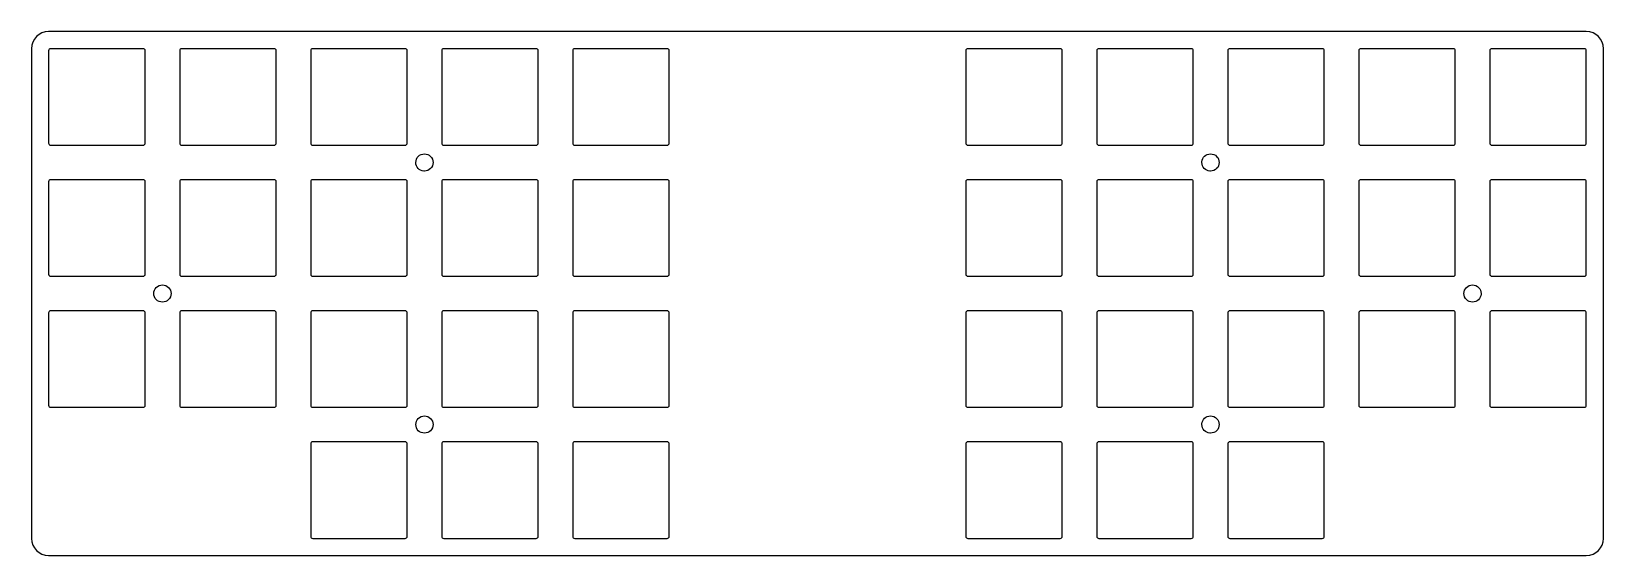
# Model space of a CAD drawing. Header units: millimetres. Extents: x 34 to 262, y -143 to -67.
import ezdxf

# ---------------------------------------------------------------- set-up
doc = ezdxf.new("R2010")
doc.units = ezdxf.units.MM
doc.layers.get('0').update_dxf_attribs({"linetype": 'CONTINUOUS'})

msp = doc.modelspace()

# ---------------------------------------------------------------- linework, layer by layer
for p, q in [((259.84, -67.23), (36.84, -67.23)), ((34.34, -69.73), (34.34, -140.73)), ((36.84, -70.03), (36.84, -83.43)), ((50.54, -69.73), (37.14, -69.73)), ((50.84, -83.43), (50.84, -70.03)), ((55.84, -70.03), (55.84, -83.43)), ((69.54, -69.73), (56.14, -69.73)), ((69.84, -83.43), (69.84, -70.03)), ((74.84, -70.03), (74.84, -83.43)), ((88.54, -69.73), (75.14, -69.73)), ((88.84, -83.43), (88.84, -70.03)), ((93.84, -70.03), (93.84, -83.43)), ((107.54, -69.73), (94.14, -69.73)), ((107.84, -83.43), (107.84, -70.03)), ((112.84, -70.03), (112.84, -83.43)), ((126.54, -69.73), (113.14, -69.73)), ((126.84, -83.43), (126.84, -70.03)), ((169.84, -70.03), (169.84, -83.43)), ((183.54, -69.73), (170.14, -69.73)), ((183.84, -83.43), (183.84, -70.03)), ((188.84, -70.03), (188.84, -83.43)), ((202.54, -69.73), (189.14, -69.73)), ((202.84, -83.43), (202.84, -70.03)), ((207.84, -70.03), (207.84, -83.43)), ((221.54, -69.73), (208.14, -69.73)), ((221.84, -83.43), (221.84, -70.03)), ((226.84, -70.03), (226.84, -83.43)), ((240.54, -69.73), (227.14, -69.73)), ((240.84, -83.43), (240.84, -70.03)), ((245.84, -70.03), (245.84, -83.43)), ((259.54, -69.73), (246.14, -69.73)), ((259.84, -83.43), (259.84, -70.03)), ((262.34, -140.73), (262.34, -69.73)), ((37.14, -83.73), (50.54, -83.73)), ((56.14, -83.73), (69.54, -83.73)), ((75.14, -83.73), (88.54, -83.73)), ((94.14, -83.73), (107.54, -83.73)), ((113.14, -83.73), (126.54, -83.73)), ((170.14, -83.73), (183.54, -83.73)), ((189.14, -83.73), (202.54, -83.73)), ((208.14, -83.73), (221.54, -83.73)), ((227.14, -83.73), (240.54, -83.73)), ((246.14, -83.73), (259.54, -83.73)), ((50.54, -88.73), (37.14, -88.73)), ((69.54, -88.73), (56.14, -88.73)), ((88.54, -88.73), (75.14, -88.73)), ((107.54, -88.73), (94.14, -88.73)), ((126.54, -88.73), (113.14, -88.73)), ((183.54, -88.73), (170.14, -88.73)), ((202.54, -88.73), (189.14, -88.73)), ((221.54, -88.73), (208.14, -88.73)), ((240.54, -88.73), (227.14, -88.73)), ((259.54, -88.73), (246.14, -88.73)), ((36.84, -89.03), (36.84, -102.43)), ((50.84, -102.43), (50.84, -89.03)), ((55.84, -89.03), (55.84, -102.43)), ((69.84, -102.43), (69.84, -89.03)), ((74.84, -89.03), (74.84, -102.43)), ((88.84, -102.43), (88.84, -89.03)), ((93.84, -89.03), (93.84, -102.43)), ((107.84, -102.43), (107.84, -89.03)), ((112.84, -89.03), (112.84, -102.43)), ((126.84, -102.43), (126.84, -89.03)), ((169.84, -89.03), (169.84, -102.43)), ((183.84, -102.43), (183.84, -89.03)), ((188.84, -89.03), (188.84, -102.43)), ((202.84, -102.43), (202.84, -89.03)), ((207.84, -89.03), (207.84, -102.43)), ((221.84, -102.43), (221.84, -89.03)), ((226.84, -89.03), (226.84, -102.43)), ((240.84, -102.43), (240.84, -89.03)), ((245.84, -89.03), (245.84, -102.43)), ((259.84, -102.43), (259.84, -89.03)), ((37.14, -102.73), (50.54, -102.73)), ((56.14, -102.73), (69.54, -102.73)), ((75.14, -102.73), (88.54, -102.73)), ((94.14, -102.73), (107.54, -102.73)), ((113.14, -102.73), (126.54, -102.73)), ((170.14, -102.73), (183.54, -102.73)), ((189.14, -102.73), (202.54, -102.73)), ((208.14, -102.73), (221.54, -102.73)), ((227.14, -102.73), (240.54, -102.73)), ((246.14, -102.73), (259.54, -102.73)), ((36.84, -108.03), (36.84, -121.43)), ((50.54, -107.73), (37.14, -107.73)), ((50.84, -121.43), (50.84, -108.03)), ((55.84, -108.03), (55.84, -121.43)), ((69.54, -107.73), (56.14, -107.73)), ((69.84, -121.43), (69.84, -108.03)), ((74.84, -108.03), (74.84, -121.43)), ((88.54, -107.73), (75.14, -107.73)), ((88.84, -121.43), (88.84, -108.03)), ((93.84, -108.03), (93.84, -121.43)), ((107.54, -107.73), (94.14, -107.73)), ((107.84, -121.43), (107.84, -108.03)), ((112.84, -108.03), (112.84, -121.43)), ((126.54, -107.73), (113.14, -107.73)), ((126.84, -121.43), (126.84, -108.03)), ((169.84, -108.03), (169.84, -121.43)), ((183.54, -107.73), (170.14, -107.73)), ((183.84, -121.43), (183.84, -108.03)), ((188.84, -108.03), (188.84, -121.43)), ((202.54, -107.73), (189.14, -107.73)), ((202.84, -121.43), (202.84, -108.03)), ((207.84, -108.03), (207.84, -121.43)), ((221.54, -107.73), (208.14, -107.73)), ((221.84, -121.43), (221.84, -108.03)), ((226.84, -108.03), (226.84, -121.43)), ((240.54, -107.73), (227.14, -107.73)), ((240.84, -121.43), (240.84, -108.03)), ((245.84, -108.03), (245.84, -121.43)), ((259.54, -107.73), (246.14, -107.73)), ((259.84, -121.43), (259.84, -108.03)), ((37.14, -121.73), (50.54, -121.73)), ((56.14, -121.73), (69.54, -121.73)), ((75.14, -121.73), (88.54, -121.73)), ((94.14, -121.73), (107.54, -121.73)), ((113.14, -121.73), (126.54, -121.73)), ((170.14, -121.73), (183.54, -121.73)), ((189.14, -121.73), (202.54, -121.73)), ((208.14, -121.73), (221.54, -121.73)), ((227.14, -121.73), (240.54, -121.73)), ((246.14, -121.73), (259.54, -121.73)), ((74.84, -127.03), (74.84, -140.43)), ((88.54, -126.73), (75.14, -126.73)), ((88.84, -140.43), (88.84, -127.03)), ((93.84, -127.03), (93.84, -140.43)), ((107.54, -126.73), (94.14, -126.73)), ((107.84, -140.43), (107.84, -127.03)), ((112.84, -127.03), (112.84, -140.43)), ((126.54, -126.73), (113.14, -126.73)), ((126.84, -140.43), (126.84, -127.03)), ((169.84, -127.03), (169.84, -140.43)), ((183.54, -126.73), (170.14, -126.73)), ((183.84, -140.43), (183.84, -127.03)), ((188.84, -127.03), (188.84, -140.43)), ((202.54, -126.73), (189.14, -126.73)), ((202.84, -140.43), (202.84, -127.03)), ((207.84, -127.03), (207.84, -140.43)), ((221.54, -126.73), (208.14, -126.73)), ((221.84, -140.43), (221.84, -127.03)), ((75.14, -140.73), (88.54, -140.73)), ((94.14, -140.73), (107.54, -140.73)), ((113.14, -140.73), (126.54, -140.73)), ((170.14, -140.73), (183.54, -140.73)), ((189.14, -140.73), (202.54, -140.73)), ((208.14, -140.73), (221.54, -140.73)), ((36.84, -143.23), (259.84, -143.23))]:
    msp.add_line(p, q)
for points in [[(36.84, -67.23), (35.46, -67.23), (34.34, -68.35), (34.34, -69.73)], [(262.34, -69.73), (262.34, -68.35), (261.22, -67.23), (259.84, -67.23)], [(37.14, -69.73), (36.98, -69.73), (36.84, -69.86), (36.84, -70.03)], [(50.84, -70.03), (50.84, -69.86), (50.71, -69.73), (50.54, -69.73)], [(56.14, -69.73), (55.98, -69.73), (55.84, -69.86), (55.84, -70.03)], [(69.84, -70.03), (69.84, -69.86), (69.71, -69.73), (69.54, -69.73)], [(75.14, -69.73), (74.98, -69.73), (74.84, -69.86), (74.84, -70.03)], [(88.84, -70.03), (88.84, -69.86), (88.71, -69.73), (88.54, -69.73)], [(94.14, -69.73), (93.98, -69.73), (93.84, -69.86), (93.84, -70.03)], [(107.84, -70.03), (107.84, -69.86), (107.71, -69.73), (107.54, -69.73)], [(113.14, -69.73), (112.98, -69.73), (112.84, -69.86), (112.84, -70.03)], [(126.84, -70.03), (126.84, -69.86), (126.71, -69.73), (126.54, -69.73)], [(170.14, -69.73), (169.98, -69.73), (169.84, -69.86), (169.84, -70.03)], [(183.84, -70.03), (183.84, -69.86), (183.71, -69.73), (183.54, -69.73)], [(189.14, -69.73), (188.98, -69.73), (188.84, -69.86), (188.84, -70.03)], [(202.84, -70.03), (202.84, -69.86), (202.71, -69.73), (202.54, -69.73)], [(208.14, -69.73), (207.98, -69.73), (207.84, -69.86), (207.84, -70.03)], [(221.84, -70.03), (221.84, -69.86), (221.71, -69.73), (221.54, -69.73)], [(227.14, -69.73), (226.98, -69.73), (226.84, -69.86), (226.84, -70.03)], [(240.84, -70.03), (240.84, -69.86), (240.71, -69.73), (240.54, -69.73)], [(246.14, -69.73), (245.98, -69.73), (245.84, -69.86), (245.84, -70.03)], [(259.84, -70.03), (259.84, -69.86), (259.71, -69.73), (259.54, -69.73)], [(36.84, -83.43), (36.84, -83.59), (36.98, -83.73), (37.14, -83.73)], [(50.54, -83.73), (50.71, -83.73), (50.84, -83.59), (50.84, -83.43)], [(55.84, -83.43), (55.84, -83.59), (55.98, -83.73), (56.14, -83.73)], [(69.54, -83.73), (69.71, -83.73), (69.84, -83.59), (69.84, -83.43)], [(74.84, -83.43), (74.84, -83.59), (74.98, -83.73), (75.14, -83.73)], [(88.54, -83.73), (88.71, -83.73), (88.84, -83.59), (88.84, -83.43)], [(93.84, -83.43), (93.84, -83.59), (93.98, -83.73), (94.14, -83.73)], [(107.54, -83.73), (107.71, -83.73), (107.84, -83.59), (107.84, -83.43)], [(112.84, -83.43), (112.84, -83.59), (112.98, -83.73), (113.14, -83.73)], [(126.54, -83.73), (126.71, -83.73), (126.84, -83.59), (126.84, -83.43)], [(169.84, -83.43), (169.84, -83.59), (169.98, -83.73), (170.14, -83.73)], [(183.54, -83.73), (183.71, -83.73), (183.84, -83.59), (183.84, -83.43)], [(188.84, -83.43), (188.84, -83.59), (188.98, -83.73), (189.14, -83.73)], [(202.54, -83.73), (202.71, -83.73), (202.84, -83.59), (202.84, -83.43)], [(207.84, -83.43), (207.84, -83.59), (207.98, -83.73), (208.14, -83.73)], [(221.54, -83.73), (221.71, -83.73), (221.84, -83.59), (221.84, -83.43)], [(226.84, -83.43), (226.84, -83.59), (226.98, -83.73), (227.14, -83.73)], [(240.54, -83.73), (240.71, -83.73), (240.84, -83.59), (240.84, -83.43)], [(245.84, -83.43), (245.84, -83.59), (245.98, -83.73), (246.14, -83.73)], [(259.54, -83.73), (259.71, -83.73), (259.84, -83.59), (259.84, -83.43)], [(37.14, -88.73), (36.98, -88.73), (36.84, -88.86), (36.84, -89.03)], [(50.84, -89.03), (50.84, -88.86), (50.71, -88.73), (50.54, -88.73)], [(56.14, -88.73), (55.98, -88.73), (55.84, -88.86), (55.84, -89.03)], [(69.84, -89.03), (69.84, -88.86), (69.71, -88.73), (69.54, -88.73)], [(75.14, -88.73), (74.98, -88.73), (74.84, -88.86), (74.84, -89.03)], [(88.84, -89.03), (88.84, -88.86), (88.71, -88.73), (88.54, -88.73)], [(94.14, -88.73), (93.98, -88.73), (93.84, -88.86), (93.84, -89.03)], [(107.84, -89.03), (107.84, -88.86), (107.71, -88.73), (107.54, -88.73)], [(113.14, -88.73), (112.98, -88.73), (112.84, -88.86), (112.84, -89.03)], [(126.84, -89.03), (126.84, -88.86), (126.71, -88.73), (126.54, -88.73)], [(170.14, -88.73), (169.98, -88.73), (169.84, -88.86), (169.84, -89.03)], [(183.84, -89.03), (183.84, -88.86), (183.71, -88.73), (183.54, -88.73)], [(189.14, -88.73), (188.98, -88.73), (188.84, -88.86), (188.84, -89.03)], [(202.84, -89.03), (202.84, -88.86), (202.71, -88.73), (202.54, -88.73)], [(208.14, -88.73), (207.98, -88.73), (207.84, -88.86), (207.84, -89.03)], [(221.84, -89.03), (221.84, -88.86), (221.71, -88.73), (221.54, -88.73)], [(227.14, -88.73), (226.98, -88.73), (226.84, -88.86), (226.84, -89.03)], [(240.84, -89.03), (240.84, -88.86), (240.71, -88.73), (240.54, -88.73)], [(246.14, -88.73), (245.98, -88.73), (245.84, -88.86), (245.84, -89.03)], [(259.84, -89.03), (259.84, -88.86), (259.71, -88.73), (259.54, -88.73)], [(36.84, -102.43), (36.84, -102.59), (36.98, -102.73), (37.14, -102.73)], [(50.54, -102.73), (50.71, -102.73), (50.84, -102.59), (50.84, -102.43)], [(55.84, -102.43), (55.84, -102.59), (55.98, -102.73), (56.14, -102.73)], [(69.54, -102.73), (69.71, -102.73), (69.84, -102.59), (69.84, -102.43)], [(74.84, -102.43), (74.84, -102.59), (74.98, -102.73), (75.14, -102.73)], [(88.54, -102.73), (88.71, -102.73), (88.84, -102.59), (88.84, -102.43)], [(93.84, -102.43), (93.84, -102.59), (93.98, -102.73), (94.14, -102.73)], [(107.54, -102.73), (107.71, -102.73), (107.84, -102.59), (107.84, -102.43)], [(112.84, -102.43), (112.84, -102.59), (112.98, -102.73), (113.14, -102.73)], [(126.54, -102.73), (126.71, -102.73), (126.84, -102.59), (126.84, -102.43)], [(169.84, -102.43), (169.84, -102.59), (169.98, -102.73), (170.14, -102.73)], [(183.54, -102.73), (183.71, -102.73), (183.84, -102.59), (183.84, -102.43)], [(188.84, -102.43), (188.84, -102.59), (188.98, -102.73), (189.14, -102.73)], [(202.54, -102.73), (202.71, -102.73), (202.84, -102.59), (202.84, -102.43)], [(207.84, -102.43), (207.84, -102.59), (207.98, -102.73), (208.14, -102.73)], [(221.54, -102.73), (221.71, -102.73), (221.84, -102.59), (221.84, -102.43)], [(226.84, -102.43), (226.84, -102.59), (226.98, -102.73), (227.14, -102.73)], [(240.54, -102.73), (240.71, -102.73), (240.84, -102.59), (240.84, -102.43)], [(245.84, -102.43), (245.84, -102.59), (245.98, -102.73), (246.14, -102.73)], [(259.54, -102.73), (259.71, -102.73), (259.84, -102.59), (259.84, -102.43)], [(37.14, -107.73), (36.98, -107.73), (36.84, -107.86), (36.84, -108.03)], [(50.84, -108.03), (50.84, -107.86), (50.71, -107.73), (50.54, -107.73)], [(56.14, -107.73), (55.98, -107.73), (55.84, -107.86), (55.84, -108.03)], [(69.84, -108.03), (69.84, -107.86), (69.71, -107.73), (69.54, -107.73)], [(75.14, -107.73), (74.98, -107.73), (74.84, -107.86), (74.84, -108.03)], [(88.84, -108.03), (88.84, -107.86), (88.71, -107.73), (88.54, -107.73)], [(94.14, -107.73), (93.98, -107.73), (93.84, -107.86), (93.84, -108.03)], [(107.84, -108.03), (107.84, -107.86), (107.71, -107.73), (107.54, -107.73)], [(113.14, -107.73), (112.98, -107.73), (112.84, -107.86), (112.84, -108.03)], [(126.84, -108.03), (126.84, -107.86), (126.71, -107.73), (126.54, -107.73)], [(170.14, -107.73), (169.98, -107.73), (169.84, -107.86), (169.84, -108.03)], [(183.84, -108.03), (183.84, -107.86), (183.71, -107.73), (183.54, -107.73)], [(189.14, -107.73), (188.98, -107.73), (188.84, -107.86), (188.84, -108.03)], [(202.84, -108.03), (202.84, -107.86), (202.71, -107.73), (202.54, -107.73)], [(208.14, -107.73), (207.98, -107.73), (207.84, -107.86), (207.84, -108.03)], [(221.84, -108.03), (221.84, -107.86), (221.71, -107.73), (221.54, -107.73)], [(227.14, -107.73), (226.98, -107.73), (226.84, -107.86), (226.84, -108.03)], [(240.84, -108.03), (240.84, -107.86), (240.71, -107.73), (240.54, -107.73)], [(246.14, -107.73), (245.98, -107.73), (245.84, -107.86), (245.84, -108.03)], [(259.84, -108.03), (259.84, -107.86), (259.71, -107.73), (259.54, -107.73)], [(36.84, -121.43), (36.84, -121.59), (36.98, -121.73), (37.14, -121.73)], [(50.54, -121.73), (50.71, -121.73), (50.84, -121.59), (50.84, -121.43)], [(55.84, -121.43), (55.84, -121.59), (55.98, -121.73), (56.14, -121.73)], [(69.54, -121.73), (69.71, -121.73), (69.84, -121.59), (69.84, -121.43)], [(74.84, -121.43), (74.84, -121.59), (74.98, -121.73), (75.14, -121.73)], [(88.54, -121.73), (88.71, -121.73), (88.84, -121.59), (88.84, -121.43)], [(93.84, -121.43), (93.84, -121.59), (93.98, -121.73), (94.14, -121.73)], [(107.54, -121.73), (107.71, -121.73), (107.84, -121.59), (107.84, -121.43)], [(112.84, -121.43), (112.84, -121.59), (112.98, -121.73), (113.14, -121.73)], [(126.54, -121.73), (126.71, -121.73), (126.84, -121.59), (126.84, -121.43)], [(169.84, -121.43), (169.84, -121.59), (169.98, -121.73), (170.14, -121.73)], [(183.54, -121.73), (183.71, -121.73), (183.84, -121.59), (183.84, -121.43)], [(188.84, -121.43), (188.84, -121.59), (188.98, -121.73), (189.14, -121.73)], [(202.54, -121.73), (202.71, -121.73), (202.84, -121.59), (202.84, -121.43)], [(207.84, -121.43), (207.84, -121.59), (207.98, -121.73), (208.14, -121.73)], [(221.54, -121.73), (221.71, -121.73), (221.84, -121.59), (221.84, -121.43)], [(226.84, -121.43), (226.84, -121.59), (226.98, -121.73), (227.14, -121.73)], [(240.54, -121.73), (240.71, -121.73), (240.84, -121.59), (240.84, -121.43)], [(245.84, -121.43), (245.84, -121.59), (245.98, -121.73), (246.14, -121.73)], [(259.54, -121.73), (259.71, -121.73), (259.84, -121.59), (259.84, -121.43)], [(75.14, -126.73), (74.98, -126.73), (74.84, -126.86), (74.84, -127.03)], [(88.84, -127.03), (88.84, -126.86), (88.71, -126.73), (88.54, -126.73)], [(94.14, -126.73), (93.98, -126.73), (93.84, -126.86), (93.84, -127.03)], [(107.84, -127.03), (107.84, -126.86), (107.71, -126.73), (107.54, -126.73)], [(113.14, -126.73), (112.98, -126.73), (112.84, -126.86), (112.84, -127.03)], [(126.84, -127.03), (126.84, -126.86), (126.71, -126.73), (126.54, -126.73)], [(170.14, -126.73), (169.98, -126.73), (169.84, -126.86), (169.84, -127.03)], [(183.84, -127.03), (183.84, -126.86), (183.71, -126.73), (183.54, -126.73)], [(189.14, -126.73), (188.98, -126.73), (188.84, -126.86), (188.84, -127.03)], [(202.84, -127.03), (202.84, -126.86), (202.71, -126.73), (202.54, -126.73)], [(208.14, -126.73), (207.98, -126.73), (207.84, -126.86), (207.84, -127.03)], [(221.84, -127.03), (221.84, -126.86), (221.71, -126.73), (221.54, -126.73)], [(34.34, -140.73), (34.34, -142.11), (35.46, -143.23), (36.84, -143.23)], [(74.84, -140.43), (74.84, -140.59), (74.98, -140.73), (75.14, -140.73)], [(88.54, -140.73), (88.71, -140.73), (88.84, -140.59), (88.84, -140.43)], [(93.84, -140.43), (93.84, -140.59), (93.98, -140.73), (94.14, -140.73)], [(107.54, -140.73), (107.71, -140.73), (107.84, -140.59), (107.84, -140.43)], [(112.84, -140.43), (112.84, -140.59), (112.98, -140.73), (113.14, -140.73)], [(126.54, -140.73), (126.71, -140.73), (126.84, -140.59), (126.84, -140.43)], [(169.84, -140.43), (169.84, -140.59), (169.98, -140.73), (170.14, -140.73)], [(183.54, -140.73), (183.71, -140.73), (183.84, -140.59), (183.84, -140.43)], [(188.84, -140.43), (188.84, -140.59), (188.98, -140.73), (189.14, -140.73)], [(202.54, -140.73), (202.71, -140.73), (202.84, -140.59), (202.84, -140.43)], [(207.84, -140.43), (207.84, -140.59), (207.98, -140.73), (208.14, -140.73)], [(221.54, -140.73), (221.71, -140.73), (221.84, -140.59), (221.84, -140.43)], [(259.84, -143.23), (261.22, -143.23), (262.34, -142.11), (262.34, -140.73)]]:
    msp.add_open_spline(points, degree=3)
for points, knots in [([(92.59, -86.23), (92.59, -85.53), (92.04, -84.98), (91.34, -84.98), (90.64, -84.98), (90.09, -85.53), (90.09, -86.23), (90.09, -86.89), (90.59, -87.42), (91.24, -87.47), (91.27, -87.48), (91.31, -87.48), (91.34, -87.48), (92.04, -87.48), (92.59, -86.93), (92.59, -86.23)], [0, 0, 0, 0, 1, 1, 1, 2, 2, 2, 2.949911, 2.949911, 2.949911, 3, 3, 3, 4, 4, 4, 4]), ([(206.59, -86.23), (206.59, -85.53), (206.04, -84.98), (205.34, -84.98), (204.68, -84.98), (204.15, -85.48), (204.1, -86.12), (204.09, -86.16), (204.09, -86.19), (204.09, -86.23), (204.09, -86.89), (204.59, -87.42), (205.24, -87.47), (205.27, -87.48), (205.31, -87.48), (205.34, -87.48), (206.04, -87.48), (206.59, -86.93), (206.59, -86.23)], [0, 0, 0, 0, 1, 1, 1, 1.949911, 1.949911, 1.949911, 2, 2, 2, 2.949625, 2.949625, 2.949625, 3, 3, 3, 4, 4, 4, 4]), ([(54.59, -105.23), (54.59, -104.53), (54.04, -103.98), (53.34, -103.98), (52.64, -103.98), (52.09, -104.53), (52.09, -105.23), (52.09, -105.93), (52.64, -106.48), (53.34, -106.48), (54.04, -106.48), (54.59, -105.93), (54.59, -105.23)], [0, 0, 0, 0, 1, 1, 1, 2, 2, 2, 3, 3, 3, 4, 4, 4, 4]), ([(244.59, -105.23), (244.59, -104.53), (244.04, -103.98), (243.34, -103.98), (242.64, -103.98), (242.09, -104.53), (242.09, -105.23), (242.09, -105.93), (242.64, -106.48), (243.34, -106.48), (244.01, -106.48), (244.54, -105.97), (244.59, -105.33), (244.59, -105.3), (244.59, -105.26), (244.59, -105.23)], [0, 0, 0, 0, 1, 1, 1, 2, 2, 2, 3, 3, 3, 3.949911, 3.949911, 3.949911, 4, 4, 4, 4]), ([(92.59, -124.23), (92.59, -123.53), (92.04, -122.98), (91.34, -122.98), (90.64, -122.98), (90.09, -123.53), (90.09, -124.23), (90.09, -124.93), (90.64, -125.48), (91.34, -125.48), (92.04, -125.48), (92.59, -124.93), (92.59, -124.23)], [0, 0, 0, 0, 1, 1, 1, 2, 2, 2, 3, 3, 3, 4, 4, 4, 4]), ([(206.59, -124.23), (206.59, -123.53), (206.04, -122.98), (205.34, -122.98), (204.68, -122.98), (204.15, -123.48), (204.1, -124.12), (204.09, -124.16), (204.09, -124.19), (204.09, -124.23), (204.09, -124.89), (204.59, -125.42), (205.24, -125.47), (205.27, -125.48), (205.31, -125.48), (205.34, -125.48), (206.04, -125.48), (206.59, -124.93), (206.59, -124.23)], [0, 0, 0, 0, 1, 1, 1, 1.949911, 1.949911, 1.949911, 2, 2, 2, 2.949911, 2.949911, 2.949911, 3, 3, 3, 4, 4, 4, 4])]:
    msp.add_open_spline(points, degree=3, knots=knots)

doc.saveas('drawing.dxf')
